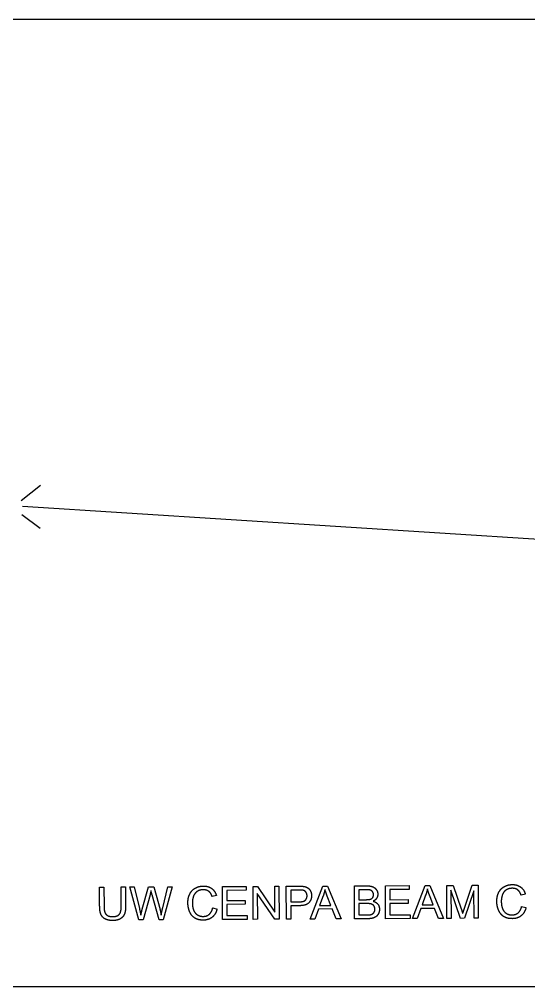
# Model space of a CAD drawing. Header units: millimetres. Extents: x -213 to 212, y 0 to 88.
# Drawn here: x 95.8 to 142.1, y 0 to 88 of the extents above; entities that cross this region are included whole.
import ezdxf

# ---------------------------------------------------------------- set-up
doc = ezdxf.new("R2010")
doc.units = ezdxf.units.MM
doc.header["$MEASUREMENT"] = 0
doc.layers.get('0').update_dxf_attribs({"color": 250})
doc.layers.add('1', color=1, linetype='Continuous')

msp = doc.modelspace()

# ---------------------------------------------------------------- linework, layer by layer
msp.add_lwpolyline([(-213, 88), (-213, 0), (212, 0), (212, 88)], close=True)
at = {"layer": '1'}
for p, q in [((95.951, 44.23), (97.71, 45.631)), ((143.526, 40.635), (96.071, 43.673)), ((96.012, 42.945), (97.703, 41.72)), ((103.096, 9.058), (103.493, 9.06)), ((103.104, 7.325), (103.096, 9.058)), ((103.493, 9.06), (103.501, 7.329)), ((105.058, 9.067), (105.455, 9.069)), ((105.067, 7.336), (105.058, 9.067)), ((105.455, 9.069), (105.464, 7.336)), ((105.844, 9.071), (106.251, 9.073)), ((106.655, 6.075), (105.844, 9.071)), ((106.251, 9.073), (106.717, 7.109)), ((106.979, 7.051), (107.541, 9.079)), ((107.541, 9.079), (108.02, 9.081)), ((108.02, 9.081), (108.456, 7.565)), ((108.841, 7.158), (109.303, 9.088)), ((109.702, 9.089), (108.893, 6.086)), ((109.303, 9.088), (109.702, 9.089)), ((120.085, 9.139), (121.217, 9.144)), ((120.099, 6.139), (120.085, 9.139)), ((126.281, 9.168), (127.407, 9.174)), ((126.296, 6.168), (126.281, 9.168)), ((127.28, 8.819), (126.68, 8.816)), ((126.68, 8.816), (126.684, 7.909)), ((134.671, 9.208), (135.269, 9.211)), ((134.686, 6.208), (134.671, 9.208)), ((135.269, 9.211), (135.989, 7.09)), ((136.292, 7.128), (137, 9.219)), ((137, 9.219), (137.534, 9.222)), ((137.534, 9.222), (137.548, 6.222)), ((107.685, 8.366), (107.06, 6.077)), ((108.511, 6.084), (107.867, 8.367)), ((113.727, 8.286), (113.336, 8.192)), ((121.251, 8.79), (120.484, 8.787)), ((120.484, 8.787), (120.489, 7.714)), ((123.439, 8.267), (123.114, 7.385)), ((124.131, 7.39), (123.814, 8.219)), ((132.758, 8.311), (132.433, 7.429)), ((133.45, 7.434), (133.133, 8.263)), ((135.936, 6.214), (135.056, 8.764)), ((135.056, 8.764), (135.068, 6.21)), ((137.154, 8.731), (136.294, 6.216)), ((137.166, 6.22), (137.154, 8.731)), ((141.829, 8.419), (141.439, 8.325)), ((113.386, 7.159), (113.784, 7.06)), ((120.489, 7.714), (121.264, 7.718)), ((121.26, 7.364), (120.49, 7.36)), ((120.49, 7.36), (120.496, 6.141)), ((123.114, 7.385), (124.131, 7.39)), ((126.684, 7.909), (127.333, 7.913)), ((127.38, 7.559), (126.686, 7.555)), ((126.686, 7.555), (126.691, 6.524)), ((132.433, 7.429), (133.45, 7.434)), ((141.489, 7.292), (141.886, 7.194)), ((127.439, 6.174), (126.296, 6.168)), ((126.691, 6.524), (127.438, 6.528)), ((135.068, 6.21), (134.686, 6.208)), ((136.294, 6.216), (135.936, 6.214)), ((137.548, 6.222), (137.166, 6.22)), ((107.06, 6.077), (106.655, 6.075)), ((108.893, 6.086), (108.511, 6.084)), ((120.496, 6.141), (120.099, 6.139))]:
    msp.add_line(p, q, dxfattribs=at)
for points in [[(114.285, 6.111), (114.271, 9.111), (116.44, 9.121), (116.442, 8.767), (114.67, 8.759), (114.674, 7.84), (116.334, 7.848), (116.335, 7.496), (114.676, 7.488), (114.681, 6.467), (116.522, 6.476), (116.524, 6.122)], [(117.068, 6.124), (117.054, 9.124), (117.461, 9.126), (119.048, 6.778), (119.037, 9.134), (119.418, 9.136), (119.432, 6.136), (119.025, 6.134), (117.438, 8.484), (117.449, 6.126)], [(122.254, 6.149), (123.392, 9.154), (123.819, 9.156), (125.062, 6.162), (124.609, 6.16), (124.255, 7.067), (123.001, 7.061), (122.675, 6.151)], [(129.115, 6.182), (129.101, 9.182), (131.27, 9.192), (131.272, 8.838), (129.5, 8.829), (129.504, 7.911), (131.164, 7.918), (131.165, 7.567), (129.506, 7.559), (129.511, 6.537), (131.352, 6.546), (131.354, 6.192)], [(131.573, 6.193), (132.711, 9.199), (133.139, 9.201), (134.381, 6.207), (133.928, 6.204), (133.574, 7.111), (132.32, 7.105), (131.995, 6.195)]]:
    msp.add_lwpolyline(points, close=True, dxfattribs=at)
for points in [[(111.304, 8.437), (111.481, 8.787), (111.811, 8.97)], [(111.811, 8.97), (112.141, 9.152), (112.538, 9.154)], [(112.531, 8.814), (112.185, 8.813), (111.954, 8.646)], [(113.031, 8.667), (112.832, 8.816), (112.531, 8.814)], [(112.538, 9.154), (112.988, 9.156), (113.296, 8.928)], [(113.296, 8.928), (113.604, 8.701), (113.727, 8.286)], [(121.217, 9.144), (121.515, 9.146), (121.673, 9.118)], [(121.673, 9.118), (121.894, 9.082), (122.044, 8.979)], [(122.044, 8.979), (122.194, 8.877), (122.286, 8.691)], [(123.598, 8.84), (123.542, 8.551), (123.439, 8.267)], [(123.814, 8.219), (123.669, 8.597), (123.598, 8.84)], [(127.736, 8.779), (127.603, 8.82), (127.28, 8.819)], [(127.407, 9.174), (127.751, 9.175), (127.959, 9.085)], [(127.959, 9.085), (128.167, 8.995), (128.285, 8.806)], [(128.285, 8.806), (128.404, 8.618), (128.405, 8.411)], [(132.917, 8.885), (132.861, 8.596), (132.758, 8.311)], [(133.133, 8.263), (132.988, 8.641), (132.917, 8.885)], [(139.407, 8.571), (139.584, 8.92), (139.914, 9.103)], [(139.914, 9.103), (140.243, 9.286), (140.64, 9.287)], [(140.634, 8.948), (140.288, 8.946), (140.056, 8.779)], [(141.134, 8.801), (140.935, 8.949), (140.634, 8.948)], [(140.64, 9.287), (141.091, 9.29), (141.399, 9.062)], [(141.439, 8.325), (141.333, 8.652), (141.134, 8.801)], [(141.399, 9.062), (141.707, 8.834), (141.829, 8.419)], [(107.772, 8.718), (107.726, 8.511), (107.685, 8.366)], [(107.867, 8.367), (107.786, 8.653), (107.772, 8.718)], [(111.129, 7.619), (111.127, 8.087), (111.304, 8.437)], [(111.629, 8.199), (111.537, 7.919), (111.538, 7.623)], [(111.954, 8.646), (111.722, 8.479), (111.629, 8.199)], [(113.336, 8.192), (113.23, 8.519), (113.031, 8.667)], [(121.621, 8.765), (121.521, 8.792), (121.251, 8.79)], [(121.873, 8.59), (121.777, 8.723), (121.621, 8.765)], [(121.81, 7.864), (121.971, 8.008), (121.97, 8.268)], [(121.97, 8.268), (121.969, 8.456), (121.873, 8.59)], [(122.379, 8.282), (122.381, 7.899), (122.138, 7.633)], [(122.286, 8.691), (122.378, 8.505), (122.379, 8.282)], [(127.333, 7.913), (127.597, 7.914), (127.711, 7.949)], [(127.711, 7.949), (127.863, 7.995), (127.939, 8.1)], [(127.941, 8.625), (127.869, 8.738), (127.736, 8.779)], [(127.939, 8.1), (128.015, 8.204), (128.014, 8.362)], [(128.014, 8.362), (128.014, 8.511), (127.941, 8.625)], [(128.302, 8.048), (128.199, 7.878), (127.988, 7.772)], [(128.405, 8.411), (128.406, 8.218), (128.302, 8.048)], [(139.232, 7.752), (139.229, 8.221), (139.407, 8.571)], [(139.732, 8.333), (139.639, 8.053), (139.641, 7.756)], [(140.056, 8.779), (139.825, 8.612), (139.732, 8.333)], [(103.222, 6.573), (103.106, 6.848), (103.104, 7.325)], [(103.501, 7.329), (103.503, 6.938), (103.577, 6.753)], [(104.884, 6.572), (105.069, 6.771), (105.067, 7.336)], [(105.464, 7.336), (105.466, 6.884), (105.365, 6.617)], [(106.717, 7.109), (106.792, 6.8), (106.847, 6.495)], [(106.847, 6.495), (106.959, 6.977), (106.979, 7.051)], [(108.456, 7.565), (108.621, 7.001), (108.695, 6.504)], [(108.695, 6.504), (108.751, 6.789), (108.841, 7.158)], [(111.291, 6.815), (111.131, 7.189), (111.129, 7.619)], [(111.538, 7.623), (111.54, 7.24), (111.653, 6.955)], [(113.076, 6.586), (113.306, 6.78), (113.386, 7.159)], [(113.784, 7.06), (113.661, 6.571), (113.338, 6.312)], [(122.138, 7.633), (121.896, 7.367), (121.26, 7.364)], [(121.264, 7.718), (121.649, 7.72), (121.81, 7.864)], [(127.819, 7.511), (127.666, 7.56), (127.38, 7.559)], [(128.058, 7.338), (127.972, 7.461), (127.819, 7.511)], [(127.988, 7.772), (128.261, 7.694), (128.408, 7.502)], [(128.145, 7.047), (128.145, 7.215), (128.058, 7.338)], [(128.087, 6.794), (128.146, 6.903), (128.145, 7.047)], [(128.408, 7.502), (128.555, 7.311), (128.557, 7.049)], [(128.557, 7.049), (128.558, 6.838), (128.47, 6.656)], [(135.989, 7.09), (136.089, 6.794), (136.134, 6.647)], [(136.134, 6.647), (136.185, 6.811), (136.292, 7.128)], [(139.394, 6.949), (139.234, 7.322), (139.232, 7.752)], [(139.641, 7.756), (139.643, 7.373), (139.755, 7.089)], [(139.755, 7.089), (139.868, 6.804), (140.104, 6.663)], [(141.178, 6.72), (141.409, 6.913), (141.489, 7.292)], [(141.886, 7.194), (141.764, 6.704), (141.441, 6.446)], [(103.607, 6.155), (103.338, 6.299), (103.222, 6.573)], [(103.577, 6.753), (103.65, 6.568), (103.828, 6.469)], [(103.828, 6.469), (104.005, 6.369), (104.261, 6.371)], [(104.261, 6.371), (104.699, 6.373), (104.884, 6.572)], [(104.997, 6.183), (104.731, 6.015), (104.297, 6.013)], [(105.365, 6.617), (105.264, 6.351), (104.997, 6.183)], [(111.756, 6.245), (111.452, 6.442), (111.291, 6.815)], [(111.653, 6.955), (111.766, 6.67), (112.002, 6.53)], [(112.546, 6.052), (112.061, 6.049), (111.756, 6.245)], [(112.002, 6.53), (112.238, 6.39), (112.512, 6.391)], [(112.512, 6.391), (112.845, 6.393), (113.076, 6.586)], [(113.338, 6.312), (113.015, 6.054), (112.546, 6.052)], [(127.438, 6.528), (127.63, 6.529), (127.708, 6.543)], [(127.923, 6.226), (127.726, 6.175), (127.439, 6.174)], [(127.708, 6.543), (127.845, 6.568), (127.937, 6.626)], [(128.251, 6.376), (128.12, 6.277), (127.923, 6.226)], [(127.937, 6.626), (128.028, 6.684), (128.087, 6.794)], [(128.47, 6.656), (128.381, 6.475), (128.251, 6.376)], [(139.859, 6.379), (139.554, 6.575), (139.394, 6.949)], [(140.649, 6.185), (140.164, 6.183), (139.859, 6.379)], [(140.104, 6.663), (140.34, 6.523), (140.615, 6.525)], [(140.615, 6.525), (140.948, 6.526), (141.178, 6.72)], [(141.441, 6.446), (141.118, 6.187), (140.649, 6.185)], [(104.297, 6.013), (103.876, 6.011), (103.607, 6.155)]]:
    msp.add_open_spline(points, degree=2, dxfattribs=at)

doc.saveas('drawing.dxf')
